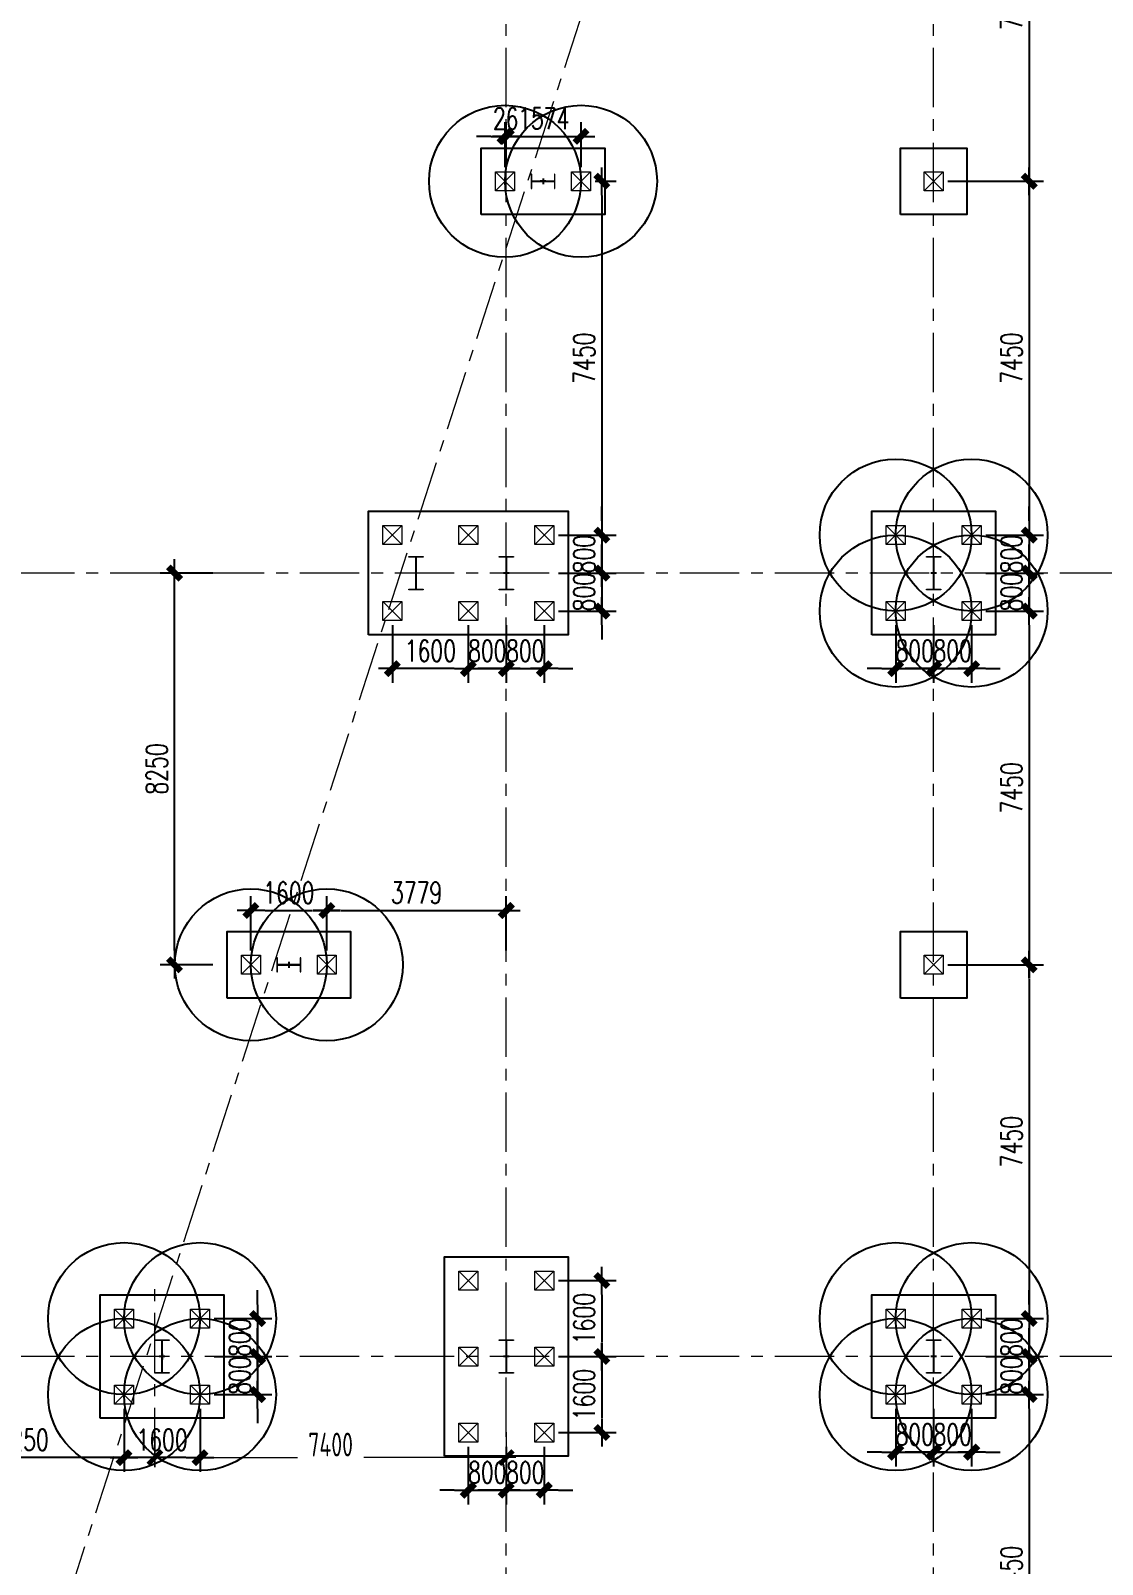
# Model space of a CAD drawing. Extents: x -1201378 to 2367219, y -619313 to 244905.
# Drawn here: x -837775 to -815206, y -35473 to -3177 of the extents above; entities that cross this region are included whole.
import ezdxf

# ---------------------------------------------------------------- set-up
doc = ezdxf.new("R2010")
doc.units = 0
doc.header["$LTSCALE"] = 1000
doc.linetypes.add('CENTER', pattern=[2, 1.25, -0.25, 0.25, -0.25])
doc.layers.get('0').update_dxf_attribs({"linetype": 'CONTINUOUS'})
doc.layers.get('Defpoints').update_dxf_attribs({"linetype": 'CONTINUOUS'})
for name, color, linetype, lineweight in [('S-axis', 111, 'CONTINUOUS', 0), ('S-col', 2, 'CONTINUOUS', 0), ('S-dote', 5, 'CENTER', 0), ('S-zhuang', 1, 'CONTINUOUS', 0)]:
    doc.layers.add(name, color=color, linetype=linetype, lineweight=lineweight)
for name, color, linetype in [('S-DIMZ', 115, 'CONTINUOUS'), ('S-DOTE1', 140, 'CENTER'), ('S-HATCH1-W', 252, 'CONTINUOUS')]:
    doc.layers.add(name, color=color, linetype=linetype)
doc.styles.add('SS1', font='tj-romans1.shx', dxfattribs={"width": 0.7, "bigfont": 'tj-hztxt1.shx'})
doc.styles.add('TSSD_Dimension', font='tssdeng.shx', dxfattribs={"width": 0.7, "bigfont": 'hztxt.shx'})
doc.dimstyles.new('S-150-ARCHI', dxfattribs={"dimscale": 150, "dimtxt": 3, "dimasz": 2, "dimexe": 2, "dimexo": 2, "dimgap": 1, "dimtad": 1, "dimdec": 0, "dimzin": 0, "dimdsep": 46, "dimtxsty": 'SS1', "dimblk1": 'TT', "dimblk2": 'TT', "dimsah": 1, "dimcen": 1, "dimclrd": 256, "dimclre": 256, "dimclrt": 256, "dimadec": 0, "dimazin": 0, "dimtfac": 1, "dimtdec": 0, "dimtix": 1, "dimtmove": 2, "dimatfit": 0, "dimldrblk": 'TT', "dimfxl": 2, "dimtolj": 1, "dimtzin": 0, "dimarcsym": 0})
doc.dimstyles.new('TSSD_200_200', dxfattribs={"dimtxt": 500, "dimasz": 200, "dimexe": 200, "dimexo": 500, "dimgap": 200, "dimtad": 1, "dimdec": 0, "dimzin": 0, "dimdsep": 46, "dimtxsty": 'TSSD_Dimension', "dimblk": 'ARCHTICK', "dimcen": 0, "dimdle": 200, "dimclrt": 7, "dimadec": 0, "dimazin": 0, "dimtfac": 1, "dimtdec": 0, "dimtix": 1, "dimtmove": 2, "dimatfit": 3, "dimfxl": 1, "dimtolj": 1, "dimtzin": 0, "dimarcsym": 0})

# ---------------------------------------------------------------- blocks, each defined once
blk = doc.blocks.new('_ArchTick')
at = {"color": 0, "linetype": 'ByBlock', "const_width": 0.5}
blk.add_lwpolyline([(-0.71, -0.71), (0.71, 0.71)], dxfattribs=at)
blk = doc.blocks.new('*D116')
at = {"layer": 'Defpoints', "color": 0, "transparency": 16777216}
for p in [(-235158, -232188), (-227758, -232188), (-227758, -233226)]:
    blk.add_point(p, dxfattribs=at)
at = {"layer": 'S-axis', "color": 0, "lineweight": -2, "transparency": 16777216}
for p, q in [((-235158, -232688), (-235158, -233426)), ((-227758, -232688), (-227758, -233426)), ((-235358, -233226), (-232157, -233226)), ((-227558, -233226), (-230760, -233226))]:
    blk.add_line(p, q, dxfattribs=at)
at = {"layer": 'S-axis', "color": 0, "lineweight": -2, "transparency": 16777216, "xscale": 200, "yscale": 200, "zscale": 200, "rotation": 180}
blk.add_blockref('_ArchTick', (-235158, -233226), dxfattribs=at)
at = {"layer": 'S-axis', "color": 0, "lineweight": -2, "transparency": 16777216, "xscale": 200, "yscale": 200, "zscale": 200}
blk.add_blockref('_ArchTick', (-227758, -233226), dxfattribs=at)
at = {"layer": 'S-axis', "color": 7, "transparency": 16777216, "insert": (-231458, -232951), "char_height": 500, "attachment_point": 5, "style": 'TSSD_Dimension'}
blk.add_mtext('\\A1;7400', dxfattribs=at)
blk = doc.blocks.new('nt66')
at = {"layer": 'S-col'}
blk.add_lwpolyline([(-195790, 766820), (-195490, 766820), (-195490, 766808), (-195636, 766808), (-195636, 766132), (-195490, 766132), (-195490, 766120), (-195790, 766120), (-195790, 766132), (-195644, 766132), (-195644, 766808), (-195790, 766808)], close=True, dxfattribs=at)
blk = doc.blocks.new('33333')
for p in [(-79117, -76900), (-77214, -76900), (-68214, -76900), (-84464, -93400), (-77214, -93400), (-68214, -93400)]:
    blk.add_blockref('nt66', p)
blk = doc.blocks.new('S-ZHUANG-400')
at = {"layer": 'S-zhuang'}
for p, q in [((200, -200), (-200, 200)), ((-200, -200), (200, 200))]:
    blk.add_line(p, q, dxfattribs=at)
blk.add_lwpolyline([(-200, 200), (200, 200), (200, -200), (-200, -200)], close=True, dxfattribs=at)
blk = doc.blocks.new('CT4')
at = {"layer": 'Defpoints'}
for centre in [(-100831, -168442), (-99231, -168442), (-100831, -170042), (-99231, -170042)]:
    blk.add_circle(centre, 1600, dxfattribs=at)
at = {"layer": 'S-DOTE1', "ltscale": 0.25}
for p, q in [((-100031, -169182), (-100031, -169302)), ((-99971, -169242), (-100091, -169242))]:
    blk.add_line(p, q, dxfattribs=at)
at = {"layer": 'S-HATCH1-W'}
blk.add_lwpolyline([(-101331, -170542), (-101331, -167942), (-98731, -167942), (-98731, -170542)], close=True, dxfattribs=at)
at = {"layer": 'S-zhuang', "rotation": 90.00000000000001}
for p in [(-100831, -168442), (-99231, -168442), (-100831, -170042), (-99231, -170042)]:
    blk.add_blockref('S-ZHUANG-400', p, dxfattribs=at)
blk = doc.blocks.new('CT2')
at = {"layer": 'Defpoints'}
for centre in [(-193625, -186366), (-193625, -187966)]:
    blk.add_circle(centre, 1600, dxfattribs=at)
at = {"layer": 'S-DOTE1', "ltscale": 0.25}
for p, q in [((-193565, -187166), (-193685, -187166)), ((-193625, -187226), (-193625, -187106))]:
    blk.add_line(p, q, dxfattribs=at)
at = {"layer": 'S-HATCH1-W'}
blk.add_lwpolyline([(-194325, -185866), (-192925, -185866), (-192925, -188466), (-194325, -188466)], close=True, dxfattribs=at)
at = {"layer": 'S-zhuang'}
for p in [(-193625, -186366), (-193625, -187966)]:
    blk.add_blockref('S-ZHUANG-400', p, dxfattribs=at)
blk = doc.blocks.new('TT')
blk.add_line((-0.97, 0), (0.97, 0))
at = {"const_width": 0.45}
blk.add_lwpolyline([(-0.44, -0.44), (0.44, 0.44)], dxfattribs=at)
blk = doc.blocks.new('*D37')
at = {"layer": 'Defpoints', "color": 0, "transparency": 16777216}
for p in [(-828558, -15398), (-827759, -15398), (-827759, -16611)]:
    blk.add_point(p, dxfattribs=at)
at = {"layer": 'S-DIMZ', "lineweight": -2, "transparency": 16777216}
for p, q in [((-828558, -15698), (-828558, -16911)), ((-827759, -15698), (-827759, -16911)), ((-828858, -16611), (-829158, -16611)), ((-828558, -16611), (-827759, -16611)), ((-827459, -16611), (-827159, -16611))]:
    blk.add_line(p, q, dxfattribs=at)
at = {"layer": 'S-DIMZ', "lineweight": -2, "transparency": 16777216, "xscale": 300, "yscale": 300, "zscale": 300}
blk.add_blockref('TT', (-828558, -16611), dxfattribs=at)
at = {"layer": 'S-DIMZ', "lineweight": -2, "transparency": 16777216, "xscale": 300, "yscale": 300, "zscale": 300, "rotation": 180}
blk.add_blockref('TT', (-827759, -16611), dxfattribs=at)
at = {"layer": 'S-DIMZ', "transparency": 16777216, "insert": (-828158, -16236), "char_height": 450, "attachment_point": 5, "style": 'SS1'}
blk.add_mtext('\\A1;800', dxfattribs=at)
blk = doc.blocks.new('*D38')
at = {"layer": 'Defpoints', "color": 0, "transparency": 16777216}
for p in [(-827759, -15398), (-826958, -15398), (-826958, -16611)]:
    blk.add_point(p, dxfattribs=at)
at = {"layer": 'S-DIMZ', "lineweight": -2, "transparency": 16777216}
for p, q in [((-827759, -15698), (-827759, -16911)), ((-826958, -15698), (-826958, -16911)), ((-828059, -16611), (-828359, -16611)), ((-827759, -16611), (-826958, -16611)), ((-826658, -16611), (-826358, -16611))]:
    blk.add_line(p, q, dxfattribs=at)
at = {"layer": 'S-DIMZ', "lineweight": -2, "transparency": 16777216, "xscale": 300, "yscale": 300, "zscale": 300}
blk.add_blockref('TT', (-827759, -16611), dxfattribs=at)
at = {"layer": 'S-DIMZ', "lineweight": -2, "transparency": 16777216, "xscale": 300, "yscale": 300, "zscale": 300, "rotation": 180}
blk.add_blockref('TT', (-826958, -16611), dxfattribs=at)
at = {"layer": 'S-DIMZ', "transparency": 16777216, "insert": (-827358, -16236), "char_height": 450, "attachment_point": 5, "style": 'SS1'}
blk.add_mtext('\\A1;800', dxfattribs=at)
blk = doc.blocks.new('*D35')
at = {"layer": 'Defpoints', "color": 0, "transparency": 16777216}
for p in [(-826958, -13798), (-826958, -14598), (-825746, -14598)]:
    blk.add_point(p, dxfattribs=at)
at = {"layer": 'S-DIMZ', "lineweight": -2, "transparency": 16777216}
for p, q in [((-825746, -13498), (-825746, -13198)), ((-826658, -13798), (-825446, -13798)), ((-825746, -13798), (-825746, -14598)), ((-826658, -14598), (-825446, -14598)), ((-825746, -14898), (-825746, -15198))]:
    blk.add_line(p, q, dxfattribs=at)
at = {"layer": 'S-DIMZ', "lineweight": -2, "transparency": 16777216, "xscale": 300, "yscale": 300, "zscale": 300}
for p, rotation in [((-825746, -13798), 270), ((-825746, -14598), 90)]:
    blk.add_blockref('TT', p, dxfattribs=dict(at, rotation=rotation))
at = {"layer": 'S-DIMZ', "transparency": 16777216, "insert": (-826121, -14198), "char_height": 450, "attachment_point": 5, "rotation": 90, "style": 'SS1'}
blk.add_mtext('\\A1;800', dxfattribs=at)
blk = doc.blocks.new('*D36')
at = {"layer": 'Defpoints', "color": 0, "transparency": 16777216}
for p in [(-826958, -14598), (-826958, -15398), (-825746, -15398)]:
    blk.add_point(p, dxfattribs=at)
at = {"layer": 'S-DIMZ', "lineweight": -2, "transparency": 16777216}
for p, q in [((-825746, -14298), (-825746, -13998)), ((-826658, -14598), (-825446, -14598)), ((-825746, -14598), (-825746, -15398)), ((-826658, -15398), (-825446, -15398)), ((-825746, -15698), (-825746, -15998))]:
    blk.add_line(p, q, dxfattribs=at)
at = {"layer": 'S-DIMZ', "lineweight": -2, "transparency": 16777216, "xscale": 300, "yscale": 300, "zscale": 300}
for p, rotation in [((-825746, -14598), 270), ((-825746, -15398), 90)]:
    blk.add_blockref('TT', p, dxfattribs=dict(at, rotation=rotation))
at = {"layer": 'S-DIMZ', "transparency": 16777216, "insert": (-826121, -14998), "char_height": 450, "attachment_point": 5, "rotation": 90, "style": 'SS1'}
blk.add_mtext('\\A1;800', dxfattribs=at)
blk = doc.blocks.new('*D405')
at = {"layer": 'Defpoints', "color": 0, "transparency": 16777216}
for p in [(-819558, -31898), (-818758, -31898), (-818758, -33111)]:
    blk.add_point(p, dxfattribs=at)
at = {"layer": 'S-DIMZ', "lineweight": -2, "transparency": 16777216}
for p, q in [((-819558, -32198), (-819558, -33411)), ((-818758, -32198), (-818758, -33411)), ((-819858, -33111), (-820158, -33111)), ((-819558, -33111), (-818758, -33111)), ((-818458, -33111), (-818158, -33111))]:
    blk.add_line(p, q, dxfattribs=at)
at = {"layer": 'S-DIMZ', "lineweight": -2, "transparency": 16777216, "xscale": 300, "yscale": 300, "zscale": 300}
blk.add_blockref('TT', (-819558, -33111), dxfattribs=at)
at = {"layer": 'S-DIMZ', "lineweight": -2, "transparency": 16777216, "xscale": 300, "yscale": 300, "zscale": 300, "rotation": 180}
blk.add_blockref('TT', (-818758, -33111), dxfattribs=at)
at = {"layer": 'S-DIMZ', "transparency": 16777216, "insert": (-819158, -32736), "char_height": 450, "attachment_point": 5, "style": 'SS1'}
blk.add_mtext('\\A1;800', dxfattribs=at)
blk = doc.blocks.new('*D406')
at = {"layer": 'Defpoints', "color": 0, "transparency": 16777216}
for p in [(-818758, -31898), (-817958, -31898), (-817958, -33111)]:
    blk.add_point(p, dxfattribs=at)
at = {"layer": 'S-DIMZ', "lineweight": -2, "transparency": 16777216}
for p, q in [((-818758, -32198), (-818758, -33411)), ((-817958, -32198), (-817958, -33411)), ((-819058, -33111), (-819358, -33111)), ((-818758, -33111), (-817958, -33111)), ((-817658, -33111), (-817358, -33111))]:
    blk.add_line(p, q, dxfattribs=at)
at = {"layer": 'S-DIMZ', "lineweight": -2, "transparency": 16777216, "xscale": 300, "yscale": 300, "zscale": 300}
blk.add_blockref('TT', (-818758, -33111), dxfattribs=at)
at = {"layer": 'S-DIMZ', "lineweight": -2, "transparency": 16777216, "xscale": 300, "yscale": 300, "zscale": 300, "rotation": 180}
blk.add_blockref('TT', (-817958, -33111), dxfattribs=at)
at = {"layer": 'S-DIMZ', "transparency": 16777216, "insert": (-818358, -32736), "char_height": 450, "attachment_point": 5, "style": 'SS1'}
blk.add_mtext('\\A1;800', dxfattribs=at)
blk = doc.blocks.new('*D407')
at = {"layer": 'Defpoints', "color": 0, "transparency": 16777216}
for p in [(-817958, -30298), (-817958, -31098), (-816746, -31098)]:
    blk.add_point(p, dxfattribs=at)
at = {"layer": 'S-DIMZ', "lineweight": -2, "transparency": 16777216}
for p, q in [((-816746, -29998), (-816746, -29698)), ((-817658, -30298), (-816446, -30298)), ((-816746, -30298), (-816746, -31098)), ((-817658, -31098), (-816446, -31098)), ((-816746, -31398), (-816746, -31698))]:
    blk.add_line(p, q, dxfattribs=at)
at = {"layer": 'S-DIMZ', "lineweight": -2, "transparency": 16777216, "xscale": 300, "yscale": 300, "zscale": 300}
for p, rotation in [((-816746, -30298), 270), ((-816746, -31098), 90)]:
    blk.add_blockref('TT', p, dxfattribs=dict(at, rotation=rotation))
at = {"layer": 'S-DIMZ', "transparency": 16777216, "insert": (-817121, -30698), "char_height": 450, "attachment_point": 5, "rotation": 90, "style": 'SS1'}
blk.add_mtext('\\A1;800', dxfattribs=at)
blk = doc.blocks.new('*D408')
at = {"layer": 'Defpoints', "color": 0, "transparency": 16777216}
for p in [(-817958, -31098), (-817958, -31898), (-816746, -31898)]:
    blk.add_point(p, dxfattribs=at)
at = {"layer": 'S-DIMZ', "lineweight": -2, "transparency": 16777216}
for p, q in [((-816746, -30798), (-816746, -30498)), ((-817658, -31098), (-816446, -31098)), ((-816746, -31098), (-816746, -31898)), ((-817658, -31898), (-816446, -31898)), ((-816746, -32198), (-816746, -32498))]:
    blk.add_line(p, q, dxfattribs=at)
at = {"layer": 'S-DIMZ', "lineweight": -2, "transparency": 16777216, "xscale": 300, "yscale": 300, "zscale": 300}
for p, rotation in [((-816746, -31098), 270), ((-816746, -31898), 90)]:
    blk.add_blockref('TT', p, dxfattribs=dict(at, rotation=rotation))
at = {"layer": 'S-DIMZ', "transparency": 16777216, "insert": (-817121, -31498), "char_height": 450, "attachment_point": 5, "rotation": 90, "style": 'SS1'}
blk.add_mtext('\\A1;800', dxfattribs=at)
blk = doc.blocks.new('*D409')
at = {"layer": 'Defpoints', "color": 0, "transparency": 16777216}
for p in [(-819558, -15398), (-818758, -15398), (-818758, -16611)]:
    blk.add_point(p, dxfattribs=at)
at = {"layer": 'S-DIMZ', "lineweight": -2, "transparency": 16777216}
for p, q in [((-819558, -15698), (-819558, -16911)), ((-818758, -15698), (-818758, -16911)), ((-819858, -16611), (-820158, -16611)), ((-819558, -16611), (-818758, -16611)), ((-818458, -16611), (-818158, -16611))]:
    blk.add_line(p, q, dxfattribs=at)
at = {"layer": 'S-DIMZ', "lineweight": -2, "transparency": 16777216, "xscale": 300, "yscale": 300, "zscale": 300}
blk.add_blockref('TT', (-819558, -16611), dxfattribs=at)
at = {"layer": 'S-DIMZ', "lineweight": -2, "transparency": 16777216, "xscale": 300, "yscale": 300, "zscale": 300, "rotation": 180}
blk.add_blockref('TT', (-818758, -16611), dxfattribs=at)
at = {"layer": 'S-DIMZ', "transparency": 16777216, "insert": (-819158, -16236), "char_height": 450, "attachment_point": 5, "style": 'SS1'}
blk.add_mtext('\\A1;800', dxfattribs=at)
blk = doc.blocks.new('*D410')
at = {"layer": 'Defpoints', "color": 0, "transparency": 16777216}
for p in [(-818758, -15398), (-817958, -15398), (-817958, -16611)]:
    blk.add_point(p, dxfattribs=at)
at = {"layer": 'S-DIMZ', "lineweight": -2, "transparency": 16777216}
for p, q in [((-818758, -15698), (-818758, -16911)), ((-817958, -15698), (-817958, -16911)), ((-819058, -16611), (-819358, -16611)), ((-818758, -16611), (-817958, -16611)), ((-817658, -16611), (-817358, -16611))]:
    blk.add_line(p, q, dxfattribs=at)
at = {"layer": 'S-DIMZ', "lineweight": -2, "transparency": 16777216, "xscale": 300, "yscale": 300, "zscale": 300}
blk.add_blockref('TT', (-818758, -16611), dxfattribs=at)
at = {"layer": 'S-DIMZ', "lineweight": -2, "transparency": 16777216, "xscale": 300, "yscale": 300, "zscale": 300, "rotation": 180}
blk.add_blockref('TT', (-817958, -16611), dxfattribs=at)
at = {"layer": 'S-DIMZ', "transparency": 16777216, "insert": (-818358, -16236), "char_height": 450, "attachment_point": 5, "style": 'SS1'}
blk.add_mtext('\\A1;800', dxfattribs=at)
blk = doc.blocks.new('*D411')
at = {"layer": 'Defpoints', "color": 0, "transparency": 16777216}
for p in [(-817958, -13798), (-817958, -14598), (-816746, -14598)]:
    blk.add_point(p, dxfattribs=at)
at = {"layer": 'S-DIMZ', "lineweight": -2, "transparency": 16777216}
for p, q in [((-816746, -13498), (-816746, -13198)), ((-817658, -13798), (-816446, -13798)), ((-816746, -13798), (-816746, -14598)), ((-817658, -14598), (-816446, -14598)), ((-816746, -14898), (-816746, -15198))]:
    blk.add_line(p, q, dxfattribs=at)
at = {"layer": 'S-DIMZ', "lineweight": -2, "transparency": 16777216, "xscale": 300, "yscale": 300, "zscale": 300}
for p, rotation in [((-816746, -13798), 270), ((-816746, -14598), 90)]:
    blk.add_blockref('TT', p, dxfattribs=dict(at, rotation=rotation))
at = {"layer": 'S-DIMZ', "transparency": 16777216, "insert": (-817121, -14198), "char_height": 450, "attachment_point": 5, "rotation": 90, "style": 'SS1'}
blk.add_mtext('\\A1;800', dxfattribs=at)
blk = doc.blocks.new('*D412')
at = {"layer": 'Defpoints', "color": 0, "transparency": 16777216}
for p in [(-817958, -14598), (-817958, -15398), (-816746, -15398)]:
    blk.add_point(p, dxfattribs=at)
at = {"layer": 'S-DIMZ', "lineweight": -2, "transparency": 16777216}
for p, q in [((-816746, -14298), (-816746, -13998)), ((-817658, -14598), (-816446, -14598)), ((-816746, -14598), (-816746, -15398)), ((-817658, -15398), (-816446, -15398)), ((-816746, -15698), (-816746, -15998))]:
    blk.add_line(p, q, dxfattribs=at)
at = {"layer": 'S-DIMZ', "lineweight": -2, "transparency": 16777216, "xscale": 300, "yscale": 300, "zscale": 300}
for p, rotation in [((-816746, -14598), 270), ((-816746, -15398), 90)]:
    blk.add_blockref('TT', p, dxfattribs=dict(at, rotation=rotation))
at = {"layer": 'S-DIMZ', "transparency": 16777216, "insert": (-817121, -14998), "char_height": 450, "attachment_point": 5, "rotation": 90, "style": 'SS1'}
blk.add_mtext('\\A1;800', dxfattribs=at)
blk = doc.blocks.new('*D419')
at = {"layer": 'Defpoints', "color": 0, "transparency": 16777216}
for p in [(-830158, -15398), (-828558, -15398), (-830158, -16611)]:
    blk.add_point(p, dxfattribs=at)
at = {"layer": 'S-DIMZ', "lineweight": -2, "transparency": 16777216}
for p, q in [((-830158, -15698), (-830158, -16911)), ((-828558, -15698), (-828558, -16911)), ((-828858, -16611), (-829858, -16611))]:
    blk.add_line(p, q, dxfattribs=at)
at = {"layer": 'S-DIMZ', "lineweight": -2, "transparency": 16777216, "xscale": 300, "yscale": 300, "zscale": 300, "rotation": 180}
blk.add_blockref('TT', (-830158, -16611), dxfattribs=at)
at = {"layer": 'S-DIMZ', "lineweight": -2, "transparency": 16777216, "xscale": 300, "yscale": 300, "zscale": 300}
blk.add_blockref('TT', (-828558, -16611), dxfattribs=at)
at = {"layer": 'S-DIMZ', "transparency": 16777216, "insert": (-829358, -16236), "char_height": 450, "attachment_point": 5, "style": 'SS1'}
blk.add_mtext('\\A1;1600', dxfattribs=at)
blk = doc.blocks.new('*D448')
at = {"layer": 'Defpoints', "color": 0, "transparency": 16777216}
for p in [(-831538, -21704), (-833138, -22848), (-831538, -22848)]:
    blk.add_point(p, dxfattribs=at)
at = {"layer": 'S-DIMZ', "lineweight": -2, "transparency": 16777216}
for p, q in [((-833138, -22548), (-833138, -21404)), ((-831538, -22548), (-831538, -21404)), ((-832838, -21704), (-831838, -21704))]:
    blk.add_line(p, q, dxfattribs=at)
at = {"layer": 'S-DIMZ', "lineweight": -2, "transparency": 16777216, "xscale": 300, "yscale": 300, "zscale": 300, "rotation": 180}
blk.add_blockref('TT', (-833138, -21704), dxfattribs=at)
at = {"layer": 'S-DIMZ', "lineweight": -2, "transparency": 16777216, "xscale": 300, "yscale": 300, "zscale": 300}
blk.add_blockref('TT', (-831538, -21704), dxfattribs=at)
at = {"layer": 'S-DIMZ', "transparency": 16777216, "insert": (-832338, -21329), "char_height": 450, "attachment_point": 5, "style": 'SS1'}
blk.add_mtext('\\A1;1600', dxfattribs=at)
blk = doc.blocks.new('*D449')
at = {"layer": 'Defpoints', "color": 0, "transparency": 16777216}
for p in [(-827758, -21704), (-831538, -22848), (-827758, -22848)]:
    blk.add_point(p, dxfattribs=at)
at = {"layer": 'S-DIMZ', "lineweight": -2, "transparency": 16777216}
for p, q in [((-831538, -22548), (-831538, -21404)), ((-827758, -22548), (-827758, -21404)), ((-831238, -21704), (-828058, -21704))]:
    blk.add_line(p, q, dxfattribs=at)
at = {"layer": 'S-DIMZ', "lineweight": -2, "transparency": 16777216, "xscale": 300, "yscale": 300, "zscale": 300, "rotation": 180}
blk.add_blockref('TT', (-831538, -21704), dxfattribs=at)
at = {"layer": 'S-DIMZ', "lineweight": -2, "transparency": 16777216, "xscale": 300, "yscale": 300, "zscale": 300}
blk.add_blockref('TT', (-827758, -21704), dxfattribs=at)
at = {"layer": 'S-DIMZ', "transparency": 16777216, "insert": (-829648, -21329), "char_height": 450, "attachment_point": 5, "style": 'SS1'}
blk.add_mtext('\\A1;3779', dxfattribs=at)
blk = doc.blocks.new('*D450')
at = {"layer": 'Defpoints', "color": 0, "transparency": 16777216}
for p in [(-827758, -5403), (-827784, -6348), (-827758, -6348)]:
    blk.add_point(p, dxfattribs=at)
at = {"layer": 'S-DIMZ', "lineweight": -2, "transparency": 16777216}
for p, q in [((-827784, -6048), (-827784, -5103)), ((-827758, -6048), (-827758, -5103)), ((-828084, -5403), (-828384, -5403)), ((-827784, -5403), (-827758, -5403)), ((-827458, -5403), (-827158, -5403))]:
    blk.add_line(p, q, dxfattribs=at)
at = {"layer": 'S-DIMZ', "lineweight": -2, "transparency": 16777216, "xscale": 300, "yscale": 300, "zscale": 300}
blk.add_blockref('TT', (-827784, -5403), dxfattribs=at)
at = {"layer": 'S-DIMZ', "lineweight": -2, "transparency": 16777216, "xscale": 300, "yscale": 300, "zscale": 300, "rotation": 180}
blk.add_blockref('TT', (-827758, -5403), dxfattribs=at)
at = {"layer": 'S-DIMZ', "transparency": 16777216, "insert": (-827771, -5028), "char_height": 450, "attachment_point": 5, "style": 'SS1'}
blk.add_mtext('\\A1;26', dxfattribs=at)
blk = doc.blocks.new('*D451')
at = {"layer": 'Defpoints', "color": 0, "transparency": 16777216}
for p in [(-826184, -5403), (-827758, -6348), (-826184, -6348)]:
    blk.add_point(p, dxfattribs=at)
at = {"layer": 'S-DIMZ', "lineweight": -2, "transparency": 16777216}
for p, q in [((-827758, -6048), (-827758, -5103)), ((-826184, -6048), (-826184, -5103)), ((-827458, -5403), (-826484, -5403))]:
    blk.add_line(p, q, dxfattribs=at)
at = {"layer": 'S-DIMZ', "lineweight": -2, "transparency": 16777216, "xscale": 300, "yscale": 300, "zscale": 300, "rotation": 180}
blk.add_blockref('TT', (-827758, -5403), dxfattribs=at)
at = {"layer": 'S-DIMZ', "lineweight": -2, "transparency": 16777216, "xscale": 300, "yscale": 300, "zscale": 300}
blk.add_blockref('TT', (-826184, -5403), dxfattribs=at)
at = {"layer": 'S-DIMZ', "transparency": 16777216, "insert": (-826971, -5028), "char_height": 450, "attachment_point": 5, "style": 'SS1'}
blk.add_mtext('\\A1;1574', dxfattribs=at)
blk = doc.blocks.new('*D454')
at = {"layer": 'Defpoints', "color": 0, "transparency": 16777216}
for p in [(-826184, -6348), (-826184, -13798), (-825746, -13798)]:
    blk.add_point(p, dxfattribs=at)
at = {"layer": 'S-DIMZ', "lineweight": -2, "transparency": 16777216}
for p, q in [((-825884, -6348), (-825446, -6348)), ((-825746, -6648), (-825746, -13498)), ((-825884, -13798), (-825446, -13798))]:
    blk.add_line(p, q, dxfattribs=at)
at = {"layer": 'S-DIMZ', "lineweight": -2, "transparency": 16777216, "xscale": 300, "yscale": 300, "zscale": 300}
for p, rotation in [((-825746, -6348), 90), ((-825746, -13798), 270)]:
    blk.add_blockref('TT', p, dxfattribs=dict(at, rotation=rotation))
at = {"layer": 'S-DIMZ', "transparency": 16777216, "insert": (-826121, -10073), "char_height": 450, "attachment_point": 5, "rotation": 90, "style": 'SS1'}
blk.add_mtext('\\A1;7450', dxfattribs=at)
blk = doc.blocks.new('*D523')
at = {"layer": 'Defpoints', "color": 0, "transparency": 16777216}
for p in [(-828558, -32698), (-827759, -32698), (-827759, -33911)]:
    blk.add_point(p, dxfattribs=at)
at = {"layer": 'S-DIMZ', "lineweight": -2, "transparency": 16777216}
for p, q in [((-828558, -32998), (-828558, -34211)), ((-827759, -32998), (-827759, -34211)), ((-828858, -33911), (-829158, -33911)), ((-828558, -33911), (-827759, -33911)), ((-827459, -33911), (-827159, -33911))]:
    blk.add_line(p, q, dxfattribs=at)
at = {"layer": 'S-DIMZ', "lineweight": -2, "transparency": 16777216, "xscale": 300, "yscale": 300, "zscale": 300}
blk.add_blockref('TT', (-828558, -33911), dxfattribs=at)
at = {"layer": 'S-DIMZ', "lineweight": -2, "transparency": 16777216, "xscale": 300, "yscale": 300, "zscale": 300, "rotation": 180}
blk.add_blockref('TT', (-827759, -33911), dxfattribs=at)
at = {"layer": 'S-DIMZ', "transparency": 16777216, "insert": (-828158, -33536), "char_height": 450, "attachment_point": 5, "style": 'SS1'}
blk.add_mtext('\\A1;800', dxfattribs=at)
blk = doc.blocks.new('*D524')
at = {"layer": 'Defpoints', "color": 0, "transparency": 16777216}
for p in [(-827759, -32698), (-826958, -32698), (-826958, -33911)]:
    blk.add_point(p, dxfattribs=at)
at = {"layer": 'S-DIMZ', "lineweight": -2, "transparency": 16777216}
for p, q in [((-827759, -32998), (-827759, -34211)), ((-826958, -32998), (-826958, -34211)), ((-828059, -33911), (-828359, -33911)), ((-827759, -33911), (-826958, -33911)), ((-826658, -33911), (-826358, -33911))]:
    blk.add_line(p, q, dxfattribs=at)
at = {"layer": 'S-DIMZ', "lineweight": -2, "transparency": 16777216, "xscale": 300, "yscale": 300, "zscale": 300}
blk.add_blockref('TT', (-827759, -33911), dxfattribs=at)
at = {"layer": 'S-DIMZ', "lineweight": -2, "transparency": 16777216, "xscale": 300, "yscale": 300, "zscale": 300, "rotation": 180}
blk.add_blockref('TT', (-826958, -33911), dxfattribs=at)
at = {"layer": 'S-DIMZ', "transparency": 16777216, "insert": (-827358, -33536), "char_height": 450, "attachment_point": 5, "style": 'SS1'}
blk.add_mtext('\\A1;800', dxfattribs=at)
blk = doc.blocks.new('*D521')
at = {"layer": 'Defpoints', "color": 0, "transparency": 16777216}
for p in [(-826958, -29498), (-826958, -31098), (-825746, -31098)]:
    blk.add_point(p, dxfattribs=at)
at = {"layer": 'S-DIMZ', "lineweight": -2, "transparency": 16777216}
for p, q in [((-826658, -29498), (-825446, -29498)), ((-825746, -29798), (-825746, -30798)), ((-826658, -31098), (-825446, -31098))]:
    blk.add_line(p, q, dxfattribs=at)
at = {"layer": 'S-DIMZ', "lineweight": -2, "transparency": 16777216, "xscale": 300, "yscale": 300, "zscale": 300}
for p, rotation in [((-825746, -29498), 90), ((-825746, -31098), 270)]:
    blk.add_blockref('TT', p, dxfattribs=dict(at, rotation=rotation))
at = {"layer": 'S-DIMZ', "transparency": 16777216, "insert": (-826121, -30298), "char_height": 450, "attachment_point": 5, "rotation": 90, "style": 'SS1'}
blk.add_mtext('\\A1;1600', dxfattribs=at)
blk = doc.blocks.new('*D522')
at = {"layer": 'Defpoints', "color": 0, "transparency": 16777216}
for p in [(-826958, -31098), (-826958, -32698), (-825746, -32698)]:
    blk.add_point(p, dxfattribs=at)
at = {"layer": 'S-DIMZ', "lineweight": -2, "transparency": 16777216}
for p, q in [((-826658, -31098), (-825446, -31098)), ((-825746, -31398), (-825746, -32398)), ((-826658, -32698), (-825446, -32698))]:
    blk.add_line(p, q, dxfattribs=at)
at = {"layer": 'S-DIMZ', "lineweight": -2, "transparency": 16777216, "xscale": 300, "yscale": 300, "zscale": 300}
for p, rotation in [((-825746, -31098), 90), ((-825746, -32698), 270)]:
    blk.add_blockref('TT', p, dxfattribs=dict(at, rotation=rotation))
at = {"layer": 'S-DIMZ', "transparency": 16777216, "insert": (-826121, -31898), "char_height": 450, "attachment_point": 5, "rotation": 90, "style": 'SS1'}
blk.add_mtext('\\A1;1600', dxfattribs=at)
blk = doc.blocks.new('*D540')
at = {"layer": 'Defpoints', "color": 0, "transparency": 16777216}
for p in [(-834208, -30298), (-834208, -31098), (-832996, -31098)]:
    blk.add_point(p, dxfattribs=at)
at = {"layer": 'S-DIMZ', "lineweight": -2, "transparency": 16777216}
for p, q in [((-832996, -29998), (-832996, -29698)), ((-833908, -30298), (-832696, -30298)), ((-832996, -30298), (-832996, -31098)), ((-833908, -31098), (-832696, -31098)), ((-832996, -31398), (-832996, -31698))]:
    blk.add_line(p, q, dxfattribs=at)
at = {"layer": 'S-DIMZ', "lineweight": -2, "transparency": 16777216, "xscale": 300, "yscale": 300, "zscale": 300}
for p, rotation in [((-832996, -30298), 270), ((-832996, -31098), 90)]:
    blk.add_blockref('TT', p, dxfattribs=dict(at, rotation=rotation))
at = {"layer": 'S-DIMZ', "transparency": 16777216, "insert": (-833371, -30698), "char_height": 450, "attachment_point": 5, "rotation": 90, "style": 'SS1'}
blk.add_mtext('\\A1;800', dxfattribs=at)
blk = doc.blocks.new('*D541')
at = {"layer": 'Defpoints', "color": 0, "transparency": 16777216}
for p in [(-834208, -31098), (-834208, -31898), (-832996, -31898)]:
    blk.add_point(p, dxfattribs=at)
at = {"layer": 'S-DIMZ', "lineweight": -2, "transparency": 16777216}
for p, q in [((-832996, -30798), (-832996, -30498)), ((-833908, -31098), (-832696, -31098)), ((-832996, -31098), (-832996, -31898)), ((-833908, -31898), (-832696, -31898)), ((-832996, -32198), (-832996, -32498))]:
    blk.add_line(p, q, dxfattribs=at)
at = {"layer": 'S-DIMZ', "lineweight": -2, "transparency": 16777216, "xscale": 300, "yscale": 300, "zscale": 300}
for p, rotation in [((-832996, -31098), 270), ((-832996, -31898), 90)]:
    blk.add_blockref('TT', p, dxfattribs=dict(at, rotation=rotation))
at = {"layer": 'S-DIMZ', "transparency": 16777216, "insert": (-833371, -31498), "char_height": 450, "attachment_point": 5, "rotation": 90, "style": 'SS1'}
blk.add_mtext('\\A1;800', dxfattribs=at)
blk = doc.blocks.new('*D542')
at = {"layer": 'Defpoints', "color": 0, "transparency": 16777216}
for p in [(-835808, -31898), (-834208, -31898), (-835808, -33226)]:
    blk.add_point(p, dxfattribs=at)
at = {"layer": 'S-DIMZ', "lineweight": -2, "transparency": 16777216}
for p, q in [((-835808, -32198), (-835808, -33526)), ((-834208, -32198), (-834208, -33526)), ((-834508, -33226), (-835508, -33226))]:
    blk.add_line(p, q, dxfattribs=at)
at = {"layer": 'S-DIMZ', "lineweight": -2, "transparency": 16777216, "xscale": 300, "yscale": 300, "zscale": 300, "rotation": 180}
blk.add_blockref('TT', (-835808, -33226), dxfattribs=at)
at = {"layer": 'S-DIMZ', "lineweight": -2, "transparency": 16777216, "xscale": 300, "yscale": 300, "zscale": 300}
blk.add_blockref('TT', (-834208, -33226), dxfattribs=at)
at = {"layer": 'S-DIMZ', "transparency": 16777216, "insert": (-835008, -32851), "char_height": 450, "attachment_point": 5, "style": 'SS1'}
blk.add_mtext('\\A1;1600', dxfattribs=at)
blk = doc.blocks.new('*D543')
at = {"layer": 'Defpoints', "color": 0, "transparency": 16777216}
for p in [(-840058, -31898), (-835808, -31898), (-840058, -33226)]:
    blk.add_point(p, dxfattribs=at)
at = {"layer": 'S-DIMZ', "lineweight": -2, "transparency": 16777216}
for p, q in [((-840058, -32198), (-840058, -33526)), ((-835808, -32198), (-835808, -33526)), ((-836108, -33226), (-839758, -33226))]:
    blk.add_line(p, q, dxfattribs=at)
at = {"layer": 'S-DIMZ', "lineweight": -2, "transparency": 16777216, "xscale": 300, "yscale": 300, "zscale": 300, "rotation": 180}
blk.add_blockref('TT', (-840058, -33226), dxfattribs=at)
at = {"layer": 'S-DIMZ', "lineweight": -2, "transparency": 16777216, "xscale": 300, "yscale": 300, "zscale": 300}
blk.add_blockref('TT', (-835808, -33226), dxfattribs=at)
at = {"layer": 'S-DIMZ', "transparency": 16777216, "insert": (-837933, -32851), "char_height": 450, "attachment_point": 5, "style": 'SS1'}
blk.add_mtext('\\A1;4250', dxfattribs=at)
blk = doc.blocks.new('CT1')
at = {"layer": 'S-HATCH1-W'}
blk.add_lwpolyline([(-91607, -249948), (-91607, -248548), (-90207, -248548), (-90207, -249948)], close=True, dxfattribs=at)
at = {"layer": 'S-zhuang', "rotation": 90.00000000000001}
blk.add_blockref('S-ZHUANG-400', (-90907, -249248), dxfattribs=at)
blk = doc.blocks.new('*D1150')
at = {"layer": 'Defpoints', "color": 0, "transparency": 16777216}
for p in [(-817958, 1102), (-818758, -6348), (-816746, -6348)]:
    blk.add_point(p, dxfattribs=at)
at = {"layer": 'S-DIMZ', "lineweight": -2, "transparency": 16777216}
for p, q in [((-817658, 1102), (-816446, 1102)), ((-816746, 802), (-816746, -6048)), ((-818458, -6348), (-816446, -6348))]:
    blk.add_line(p, q, dxfattribs=at)
at = {"layer": 'S-DIMZ', "lineweight": -2, "transparency": 16777216, "xscale": 300, "yscale": 300, "zscale": 300}
for p, rotation in [((-816746, 1102), 90), ((-816746, -6348), 270)]:
    blk.add_blockref('TT', p, dxfattribs=dict(at, rotation=rotation))
at = {"layer": 'S-DIMZ', "transparency": 16777216, "insert": (-817121, -2623), "char_height": 450, "attachment_point": 5, "rotation": 90, "style": 'SS1'}
blk.add_mtext('\\A1;7450', dxfattribs=at)
blk = doc.blocks.new('*D1151')
at = {"layer": 'Defpoints', "color": 0, "transparency": 16777216}
for p in [(-818758, -6348), (-817958, -13798), (-816746, -13798)]:
    blk.add_point(p, dxfattribs=at)
at = {"layer": 'S-DIMZ', "lineweight": -2, "transparency": 16777216}
for p, q in [((-818458, -6348), (-816446, -6348)), ((-816746, -6648), (-816746, -13498)), ((-817658, -13798), (-816446, -13798))]:
    blk.add_line(p, q, dxfattribs=at)
at = {"layer": 'S-DIMZ', "lineweight": -2, "transparency": 16777216, "xscale": 300, "yscale": 300, "zscale": 300}
for p, rotation in [((-816746, -6348), 90), ((-816746, -13798), 270)]:
    blk.add_blockref('TT', p, dxfattribs=dict(at, rotation=rotation))
at = {"layer": 'S-DIMZ', "transparency": 16777216, "insert": (-817121, -10073), "char_height": 450, "attachment_point": 5, "rotation": 90, "style": 'SS1'}
blk.add_mtext('\\A1;7450', dxfattribs=at)
blk = doc.blocks.new('*D1152')
at = {"layer": 'Defpoints', "color": 0, "transparency": 16777216}
for p in [(-817958, -15398), (-818758, -22848), (-816746, -22848)]:
    blk.add_point(p, dxfattribs=at)
at = {"layer": 'S-DIMZ', "lineweight": -2, "transparency": 16777216}
for p, q in [((-817658, -15398), (-816446, -15398)), ((-816746, -15698), (-816746, -22548)), ((-818458, -22848), (-816446, -22848))]:
    blk.add_line(p, q, dxfattribs=at)
at = {"layer": 'S-DIMZ', "lineweight": -2, "transparency": 16777216, "xscale": 300, "yscale": 300, "zscale": 300}
for p, rotation in [((-816746, -15398), 90), ((-816746, -22848), 270)]:
    blk.add_blockref('TT', p, dxfattribs=dict(at, rotation=rotation))
at = {"layer": 'S-DIMZ', "transparency": 16777216, "insert": (-817121, -19123), "char_height": 450, "attachment_point": 5, "rotation": 90, "style": 'SS1'}
blk.add_mtext('\\A1;7450', dxfattribs=at)
blk = doc.blocks.new('*D1153')
at = {"layer": 'Defpoints', "color": 0, "transparency": 16777216}
for p in [(-818758, -22848), (-817958, -30298), (-816746, -30298)]:
    blk.add_point(p, dxfattribs=at)
at = {"layer": 'S-DIMZ', "lineweight": -2, "transparency": 16777216}
for p, q in [((-818458, -22848), (-816446, -22848)), ((-816746, -23148), (-816746, -29998)), ((-817658, -30298), (-816446, -30298))]:
    blk.add_line(p, q, dxfattribs=at)
at = {"layer": 'S-DIMZ', "lineweight": -2, "transparency": 16777216, "xscale": 300, "yscale": 300, "zscale": 300}
for p, rotation in [((-816746, -22848), 90), ((-816746, -30298), 270)]:
    blk.add_blockref('TT', p, dxfattribs=dict(at, rotation=rotation))
at = {"layer": 'S-DIMZ', "transparency": 16777216, "insert": (-817121, -26573), "char_height": 450, "attachment_point": 5, "rotation": 90, "style": 'SS1'}
blk.add_mtext('\\A1;7450', dxfattribs=at)
blk = doc.blocks.new('*D1154')
at = {"layer": 'Defpoints', "color": 0, "transparency": 16777216}
for p in [(-817958, -31898), (-818758, -39348), (-816746, -39348)]:
    blk.add_point(p, dxfattribs=at)
at = {"layer": 'S-DIMZ', "lineweight": -2, "transparency": 16777216}
for p, q in [((-817658, -31898), (-816446, -31898)), ((-816746, -32198), (-816746, -39048)), ((-818458, -39348), (-816446, -39348))]:
    blk.add_line(p, q, dxfattribs=at)
at = {"layer": 'S-DIMZ', "lineweight": -2, "transparency": 16777216, "xscale": 300, "yscale": 300, "zscale": 300}
for p, rotation in [((-816746, -31898), 90), ((-816746, -39348), 270)]:
    blk.add_blockref('TT', p, dxfattribs=dict(at, rotation=rotation))
at = {"layer": 'S-DIMZ', "transparency": 16777216, "insert": (-817121, -35623), "char_height": 450, "attachment_point": 5, "rotation": 90, "style": 'SS1'}
blk.add_mtext('\\A1;7450', dxfattribs=at)
blk = doc.blocks.new('*D3047')
at = {"layer": 'Defpoints', "color": 0, "transparency": 16777216}
for p in [(-834745, -14598), (-833638, -14598), (-833638, -22848)]:
    blk.add_point(p, dxfattribs=at)
at = {"layer": 'S-DIMZ', "lineweight": -2, "transparency": 16777216}
for p, q in [((-833938, -14598), (-835045, -14598)), ((-834745, -22548), (-834745, -14898)), ((-833938, -22848), (-835045, -22848))]:
    blk.add_line(p, q, dxfattribs=at)
at = {"layer": 'S-DIMZ', "lineweight": -2, "transparency": 16777216, "xscale": 300, "yscale": 300, "zscale": 300}
for p, rotation in [((-834745, -14598), 90), ((-834745, -22848), 270)]:
    blk.add_blockref('TT', p, dxfattribs=dict(at, rotation=rotation))
at = {"layer": 'S-DIMZ', "transparency": 16777216, "insert": (-835120, -18723), "char_height": 450, "attachment_point": 5, "rotation": 90, "style": 'SS1'}
blk.add_mtext('\\A1;8250', dxfattribs=at)
blk = doc.blocks.new('2#轴网')
at = {"layer": 'S-dote'}
for p, q in [((-227758.5, -270787), (-227758.5, -175298.2)), ((-218758.5, -270787), (-218758.5, -175298.2)), ((-74854.3, -214598.2), (-251154.3, -214598.2)), ((-235158.5, -233428.2), (-235158.5, -229638.2)), ((-74854.3, -231098.2), (-251154.3, -231098.2))]:
    blk.add_line(p, q, dxfattribs=at)
blk.add_lwpolyline([(-241957, -251508.6), (-218110.9, -178014.1)], dxfattribs=at)
at = {"layer": 'S-axis'}
dim = blk.add_linear_dim(base=(-227758.5, -233225.7), p1=(-235158.5, -232188.2), p2=(-227758.5, -232188.2), angle=0, dimstyle='TSSD_200_200', dxfattribs=at)
dim.commit()
dim.dimension.update_dxf_attribs({"geometry": '*D116', "text_midpoint": (-231458.5, -232950.7), "dimtype": 161})

msp = doc.modelspace()

# ---------------------------------------------------------------- linework, layer by layer
at = {"layer": 'S-col'}
for points in [[(-826734.2, -6498.2), (-826734.2, -6198.2), (-826746.2, -6198.2), (-826746.2, -6344.2), (-827222.2, -6344.2), (-827222.2, -6198.2), (-827234.2, -6198.2), (-827234.2, -6498.2), (-827222.2, -6498.2), (-827222.2, -6352.2), (-826746.2, -6352.2), (-826746.2, -6498.2)], [(-832087.8, -22998.2), (-832087.8, -22698.2), (-832099.8, -22698.2), (-832099.8, -22844.2), (-832575.8, -22844.2), (-832575.8, -22698.2), (-832587.8, -22698.2), (-832587.8, -22998.2), (-832575.8, -22998.2), (-832575.8, -22852.2), (-832099.8, -22852.2), (-832099.8, -22998.2)]]:
    msp.add_lwpolyline(points, close=True, dxfattribs=at)
at = {"layer": 'S-DOTE1', "ltscale": 0.25}
for p, q in [((-827698.5, -14598.2), (-827818.5, -14598.2)), ((-827758.5, -14538.2), (-827758.5, -14658.2)), ((-827698.5, -31098.2), (-827818.5, -31098.2)), ((-827758.5, -31038.2), (-827758.5, -31158.2))]:
    msp.add_line(p, q, dxfattribs=at)
at = {"layer": 'S-HATCH1-W'}
for points in [[(-830658.5, -15898.2), (-830658.5, -13298.2), (-826458.5, -13298.2), (-826458.5, -15898.2)], [(-829058.5, -33198.2), (-829058.5, -28998.2), (-826458.5, -28998.2), (-826458.5, -33198.2)]]:
    msp.add_lwpolyline(points, close=True, dxfattribs=at)

# ---------------------------------------------------------------- block references
at = {"layer": 'S-axis'}
msp.add_blockref('2#轴网', (-600000, 200000), dxfattribs=at)
at = {"layer": 'S-col'}
msp.add_blockref('33333', (-554904.3, -704168.2), dxfattribs=at)
at = {"layer": 'S-zhuang'}
for name, p, rotation in [('CT2', (-1014150.4, 187276.6), 90), ('S-ZHUANG-400', (-830158.5, -13798.2), 90.00000000000001), ('S-ZHUANG-400', (-828558.5, -13798.2), 90.00000000000001), ('S-ZHUANG-400', (-826958.5, -13798.2), 90.00000000000001), ('S-ZHUANG-400', (-830158.5, -15398.2), 90.00000000000001), ('S-ZHUANG-400', (-828558.5, -15398.2), 90.00000000000001), ('S-ZHUANG-400', (-826958.5, -15398.2), 90.00000000000001), ('CT2', (-1019504, 170776.6), 90), ('S-ZHUANG-400', (-828558.5, -29498.2), 90.00000000000001), ('S-ZHUANG-400', (-826958.5, -29498.2), 90.00000000000001), ('S-ZHUANG-400', (-828558.5, -31098.2), 90.00000000000001), ('S-ZHUANG-400', (-826958.5, -31098.2), 90.00000000000001), ('S-ZHUANG-400', (-828558.5, -32698.2), 90.00000000000001), ('S-ZHUANG-400', (-826958.5, -32698.2), 90.00000000000001)]:
    msp.add_blockref(name, p, dxfattribs=dict(at, rotation=rotation))
for name, p in [('CT1', (-727851, 242900)), ('CT4', (-718727.3, 154643.8)), ('CT1', (-727851, 226400)), ('CT4', (-734977.3, 138143.8)), ('CT4', (-718727.3, 138143.8))]:
    msp.add_blockref(name, p, dxfattribs=at)

# ---------------------------------------------------------------- dimensions: what is measured, and where the dimension line sits
at = {"layer": 'S-DIMZ'}
for base, p1, p2, picture, middle in [((-816746, -6348.2), (-817958.4, 1101.8), (-818758.5, -6348.2), '*D1150', (-817121, -2623.2)), ((-825746, -13798.2), (-826184.2, -6348.2), (-826184.2, -13798.2), '*D454', (-826121, -10073.2)), ((-816746, -13798.2), (-818758.5, -6348.2), (-817958.5, -13798.2), '*D1151', (-817121, -10073.2)), ((-834744.7, -14598.2), (-833637.8, -22848.2), (-833637.8, -14598.2), '*D3047', (-835119.7, -18723.2)), ((-816746, -22848.2), (-817958.4, -15398.2), (-818758.5, -22848.2), '*D1152', (-817121, -19123.2)), ((-816746, -30298.2), (-818758.5, -22848.2), (-817958.5, -30298.2), '*D1153', (-817121, -26573.2)), ((-816746, -39348.2), (-817958.5, -31898.2), (-818758.5, -39348.2), '*D1154', (-817121, -35623.2))]:
    dim = msp.add_linear_dim(base=base, p1=p1, p2=p2, angle=90, dimstyle='S-150-ARCHI', dxfattribs=at)
    dim.commit()
    dim.dimension.update_dxf_attribs({"geometry": picture, "text_midpoint": middle})
for base, p1, p2, picture, middle in [((-827758.5, -5402.9), (-827784.2, -6348.2), (-827758.5, -6348.2), '*D450', (-827771.3, -5027.9)), ((-826184.2, -5402.9), (-827758.5, -6348.2), (-826184.2, -6348.2), '*D451', (-826971.3, -5027.9)), ((-830158.5, -16610.7), (-828558.5, -15398.2), (-830158.5, -15398.2), '*D419', (-829358.5, -16235.7)), ((-831537.8, -21703.9), (-833137.8, -22848.2), (-831537.8, -22848.2), '*D448', (-832337.8, -21328.9)), ((-827758.5, -21703.9), (-831537.8, -22848.2), (-827758.5, -22848.2), '*D449', (-829648.1, -21328.9))]:
    dim = msp.add_linear_dim(base=base, p1=p1, p2=p2, dimstyle='S-150-ARCHI', dxfattribs=at)
    dim.commit()
    dim.dimension.update_dxf_attribs({"geometry": picture, "text_midpoint": middle})
for base, p1, p2, picture, middle in [((-825746, -14598.2), (-826958.5, -13798.2), (-826958.5, -14598.2), '*D35', (-826121, -14198.2)), ((-816746, -14598.2), (-817958.4, -13798.2), (-817958.4, -14598.2), '*D411', (-817121, -14198.2)), ((-825746, -15398.2), (-826958.5, -14598.2), (-826958.5, -15398.2), '*D36', (-826121, -14998.2)), ((-816746, -15398.2), (-817958.4, -14598.2), (-817958.4, -15398.2), '*D412', (-817121, -14998.2)), ((-825746, -31098.1), (-826958.5, -29498.2), (-826958.5, -31098.1), '*D521', (-826121, -30298.2)), ((-832996, -31098.2), (-834208.4, -30298.2), (-834208.4, -31098.2), '*D540', (-833371, -30698.2)), ((-816746, -31098.2), (-817958.4, -30298.2), (-817958.4, -31098.2), '*D407', (-817121, -30698.2)), ((-832996, -31898.2), (-834208.4, -31098.2), (-834208.4, -31898.2), '*D541', (-833371, -31498.2)), ((-816746, -31898.2), (-817958.4, -31098.2), (-817958.4, -31898.2), '*D408', (-817121, -31498.2)), ((-825746, -32698.2), (-826958.5, -31098.1), (-826958.5, -32698.2), '*D522', (-826121, -31898.2))]:
    dim = msp.add_linear_dim(base=base, p1=p1, p2=p2, angle=270, dimstyle='S-150-ARCHI', override={"dimexo": 2}, dxfattribs=at)
    dim.commit()
    dim.dimension.update_dxf_attribs({"geometry": picture, "text_midpoint": middle})
for base, p1, p2, picture, middle in [((-827758.5, -16610.7), (-828558.5, -15398.2), (-827758.5, -15398.2), '*D37', (-828158.5, -16235.7)), ((-826958.5, -16610.7), (-827758.5, -15398.2), (-826958.5, -15398.2), '*D38', (-827358.5, -16235.7)), ((-818758.5, -16610.7), (-819558.4, -15398.2), (-818758.5, -15398.2), '*D409', (-819158.4, -16235.7)), ((-817958.4, -16610.7), (-818758.5, -15398.2), (-817958.4, -15398.2), '*D410', (-818358.4, -16235.7)), ((-840058.5, -33225.7), (-835808.5, -31898.2), (-840058.5, -31898.2), '*D543', (-837933.5, -32850.7)), ((-835808.5, -33225.7), (-834208.4, -31898.2), (-835808.5, -31898.2), '*D542', (-835008.4, -32850.7)), ((-818758.5, -33110.7), (-819558.4, -31898.2), (-818758.5, -31898.2), '*D405', (-819158.4, -32735.7)), ((-817958.4, -33110.7), (-818758.5, -31898.2), (-817958.4, -31898.2), '*D406', (-818358.4, -32735.7)), ((-827758.5, -33910.6), (-828558.5, -32698.2), (-827758.5, -32698.2), '*D523', (-828158.5, -33535.6)), ((-826958.5, -33910.6), (-827758.5, -32698.2), (-826958.5, -32698.2), '*D524', (-827358.5, -33535.6))]:
    dim = msp.add_linear_dim(base=base, p1=p1, p2=p2, dimstyle='S-150-ARCHI', override={"dimexo": 2}, dxfattribs=at)
    dim.commit()
    dim.dimension.update_dxf_attribs({"geometry": picture, "text_midpoint": middle})

doc.saveas('drawing.dxf')
